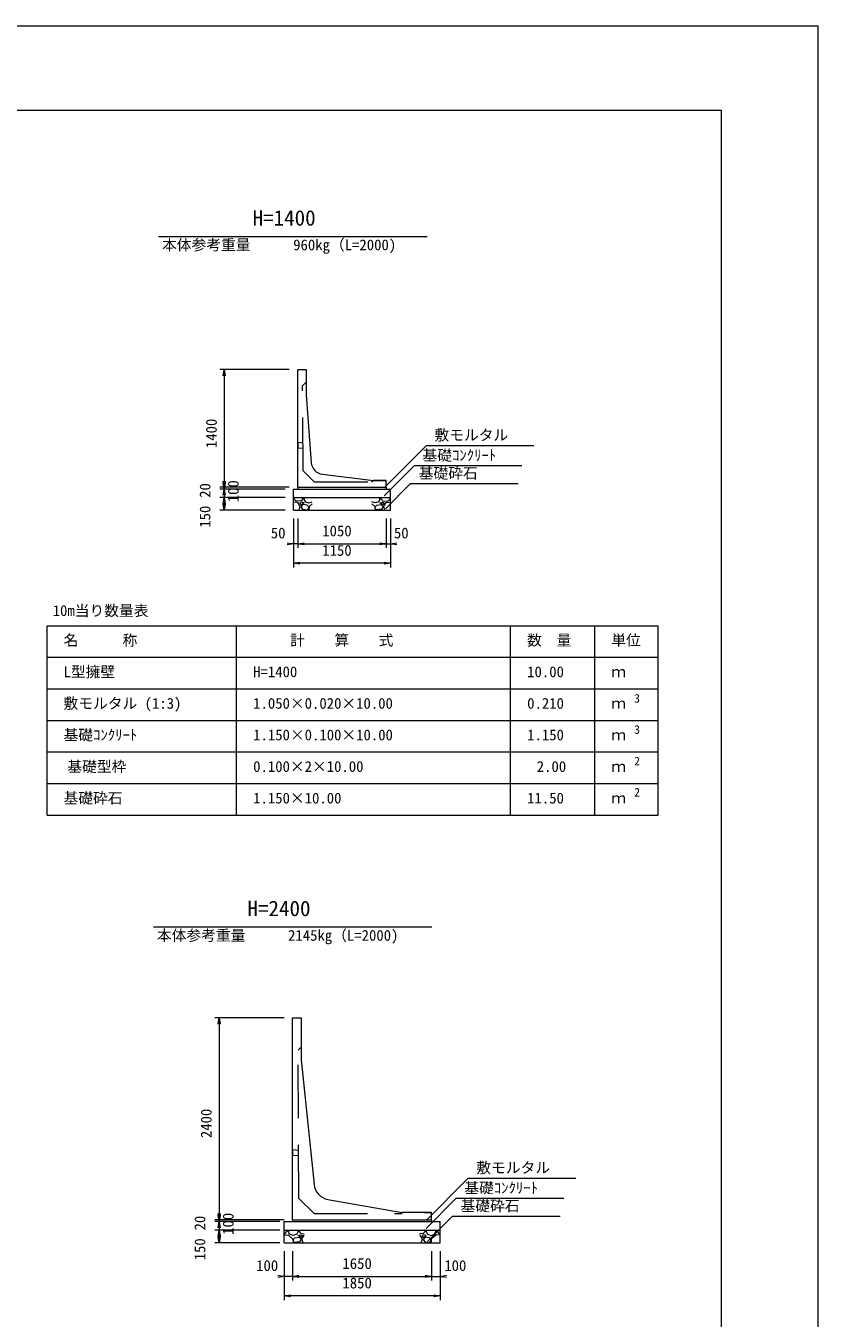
# Model space of a CAD drawing. Units: millimetres, scale not verified, with parts at other scales. Extents: x 0 to 84100, y 0 to 59400.
# Drawn here: x 65298 to 84100, y 28708 to 59400 of the extents above; entities that cross this region are included whole.
import ezdxf
from ezdxf.enums import TextEntityAlignment as Align

# ---------------------------------------------------------------- set-up
doc = ezdxf.new("R2010")
doc.units = ezdxf.units.MM
doc.header["$LTSCALE"] = 100
doc.linetypes.add('USER1', pattern=[19.05, 12.7, -6.35])
for name, color, linetype, lineweight in [('D-MTR-FRAM（材料表図枠）', 2, 'Continuous', 18), ('D-STR-DIM（寸法）', 7, 'Continuous', 18), ('D-STR-HTXT（旗揚げ）', 7, 'Continuous', 18), ('D-STR-STRn（構造物）', 7, 'Continuous', 18), ('D-STR（構造物外形線）', 1, 'Continuous', 18), ('D-TTL(外枠）', 2, 'Continuous', 18), ('DEFPOINTS_2', 8, 'Continuous', 18)]:
    doc.layers.add(name, color=color, linetype=linetype, lineweight=lineweight)
for name, color, linetype in [('D-MTR-TXT(文字列）', 7, 'Continuous'), ('D-MTR（材料表タイトル）', 7, 'Continuous'), ('D-STR-TXT（文字）', 7, 'Continuous'), ('D-TTL-TXT（文字）', 7, 'Continuous')]:
    doc.layers.add(name, color=color, linetype=linetype)
doc.styles.add('ＭＳ ゴシック', font='')
doc.styles.get('ＭＳ ゴシック').set_extended_font_data('MS Gothic')

msp = doc.modelspace()

# ---------------------------------------------------------------- linework, layer by layer
at = {"layer": 'D-MTR-FRAM（材料表図枠）'}
for p, q in [((65800, 45154.4), (80300, 45154.4)), ((65800, 40654.4), (65800, 45154.4)), ((70300, 40654.4), (70300, 45154.4)), ((76800, 40654.4), (76800, 45154.4)), ((78800, 41954.4), (78800, 45154.4)), ((78800, 40654.4), (78800, 45154.4)), ((80300, 40654.4), (80300, 45154.4)), ((65800, 44404.4), (80300, 44404.4)), ((65800, 43654.4), (80300, 43654.4)), ((65800, 42904.4), (80300, 42904.4)), ((65800, 42154.4), (80300, 42154.4)), ((65800, 41404.4), (80300, 41404.4)), ((65800, 40654.4), (80300, 40654.4))]:
    msp.add_line(p, q, dxfattribs=at)
at = {"layer": 'D-STR-DIM（寸法）'}
for p, q in [((71549.8, 51240), (69904.8, 51240)), ((69979.8, 51090), (70004.8, 51240)), ((70004.8, 51240), (70004.8, 51220)), ((70004.8, 51240), (70029.8, 51090)), ((70004.8, 51220), (70004.8, 48460)), ((70004.8, 48440), (69979.8, 48590)), ((70004.8, 48440), (69979.8, 48590)), ((70004.8, 48400), (69979.8, 48550)), ((70029.8, 48590), (70004.8, 48440)), ((70029.8, 48590), (70004.8, 48440)), ((70029.8, 48550), (70004.8, 48400)), ((71549.8, 48440), (69904.8, 48440)), ((71549.8, 48440), (69904.8, 48440)), ((71449.8, 48400), (69904.8, 48400)), ((71449.8, 48400), (69904.8, 48400)), ((71449.8, 48200), (69904.8, 48200)), ((71449.8, 48200), (69904.8, 48200)), ((69979.8, 48250), (70004.8, 48400)), ((69979.8, 48050), (70004.8, 48200)), ((69979.8, 48050), (70004.8, 48200)), ((70004.8, 48460), (70004.8, 48480)), ((70004.8, 48440), (70004.8, 48460)), ((70004.8, 48440), (70004.8, 48460)), ((70004.8, 48420), (70004.8, 48440)), ((70004.8, 48440), (70004.8, 48400)), ((70004.8, 48400), (70004.8, 48420)), ((70004.8, 48400), (70004.8, 48200)), ((70004.8, 48400), (70004.8, 48380)), ((70004.8, 48400), (70029.8, 48250)), ((70004.8, 48380), (70004.8, 48360)), ((70004.8, 48200), (70004.8, 48180)), ((70004.8, 48200), (70029.8, 48050)), ((70004.8, 48200), (70004.8, 48180)), ((70004.8, 48200), (70029.8, 48050)), ((71449.8, 47900), (69904.8, 47900)), ((70004.8, 47900), (69979.8, 48050)), ((70004.8, 48180), (70004.8, 47920)), ((70004.8, 48180), (70004.8, 48160)), ((70029.8, 48050), (70004.8, 47900)), ((70004.8, 47900), (70004.8, 47920)), ((71649.8, 47700), (71649.8, 46999.7)), ((71649.8, 47700), (71649.8, 46537.1)), ((71749.8, 47700), (71749.8, 46999.7)), ((71749.8, 47700), (71749.8, 46999.7)), ((73849.8, 47700), (73849.8, 46999.7)), ((73849.8, 47700), (73849.8, 46999.7)), ((73949.8, 47700), (73949.8, 46999.7)), ((73949.8, 47700), (73949.8, 46537.1)), ((71499.8, 47124.7), (71649.8, 47099.7)), ((71649.8, 47099.7), (71499.8, 47074.7)), ((71629.8, 47099.7), (71609.8, 47099.7)), ((71649.8, 47099.7), (71629.8, 47099.7)), ((71749.8, 47099.7), (71649.8, 47099.7)), ((71749.8, 47099.7), (71899.8, 47124.7)), ((71749.8, 47099.7), (71899.8, 47124.7)), ((71749.8, 47099.7), (71769.8, 47099.7)), ((71899.8, 47074.7), (71749.8, 47099.7)), ((71749.8, 47099.7), (71769.8, 47099.7)), ((71899.8, 47074.7), (71749.8, 47099.7)), ((71769.8, 47099.7), (71789.8, 47099.7)), ((71769.8, 47099.7), (73829.8, 47099.7)), ((73699.8, 47124.7), (73849.8, 47099.7)), ((73699.8, 47124.7), (73849.8, 47099.7)), ((73849.8, 47099.7), (73699.8, 47074.7)), ((73849.8, 47099.7), (73699.8, 47074.7)), ((73829.8, 47099.7), (73809.8, 47099.7)), ((73849.8, 47099.7), (73829.8, 47099.7)), ((73849.8, 47099.7), (73829.8, 47099.7)), ((73849.8, 47099.7), (73949.8, 47099.7)), ((73949.8, 47099.7), (74099.8, 47124.7)), ((73949.8, 47099.7), (73969.8, 47099.7)), ((74099.8, 47074.7), (73949.8, 47099.7)), ((73969.8, 47099.7), (73989.8, 47099.7)), ((71649.8, 46637.1), (71799.8, 46662.1)), ((73799.8, 46662.1), (73949.8, 46637.1)), ((71649.8, 46637.1), (71669.8, 46637.1)), ((71799.8, 46612.1), (71649.8, 46637.1)), ((73929.8, 46637.1), (71669.8, 46637.1)), ((73949.8, 46637.1), (73799.8, 46612.1)), ((73949.8, 46637.1), (73929.8, 46637.1)), ((71428.1, 35840.6), (69783.2, 35840.6)), ((69858.2, 35690.6), (69883.2, 35840.6)), ((69883.2, 35840.6), (69883.2, 35820.6)), ((69883.2, 35840.6), (69908.2, 35690.6)), ((69883.2, 35820.6), (69883.2, 31060.6)), ((71428.1, 31040.6), (69783.2, 31040.6)), ((71428.1, 31040.6), (69783.2, 31040.6)), ((71328.1, 31000.6), (69783.2, 31000.6)), ((71328.1, 31000.6), (69783.2, 31000.6)), ((69883.2, 31040.6), (69858.2, 31190.6)), ((69883.2, 31040.6), (69858.2, 31190.6)), ((69883.2, 31000.6), (69858.2, 31150.6)), ((69858.2, 30850.6), (69883.2, 31000.6)), ((69908.2, 31190.6), (69883.2, 31040.6)), ((69908.2, 31190.6), (69883.2, 31040.6)), ((69908.2, 31150.6), (69883.2, 31000.6)), ((69883.2, 31060.6), (69883.2, 31080.6)), ((69883.2, 31040.6), (69883.2, 31060.6)), ((69883.2, 31040.6), (69883.2, 31060.6)), ((69883.2, 31020.6), (69883.2, 31040.6)), ((69883.2, 31040.6), (69883.2, 31000.6)), ((69883.2, 31000.6), (69883.2, 31020.6)), ((69883.2, 31000.6), (69883.2, 30800.6)), ((69883.2, 31000.6), (69883.2, 30980.6)), ((69883.2, 31000.6), (69908.2, 30850.6)), ((71328.1, 30800.6), (69783.2, 30800.6)), ((71328.1, 30800.6), (69783.2, 30800.6)), ((69858.2, 30650.6), (69883.2, 30800.6)), ((69858.2, 30650.6), (69883.2, 30800.6)), ((69883.2, 30980.6), (69883.2, 30960.6)), ((69883.2, 30800.6), (69883.2, 30780.6)), ((69883.2, 30800.6), (69908.2, 30650.6)), ((69883.2, 30800.6), (69883.2, 30780.6)), ((69883.2, 30800.6), (69908.2, 30650.6)), ((69883.2, 30780.6), (69883.2, 30520.6)), ((69883.2, 30780.6), (69883.2, 30760.6)), ((71328.1, 30500.6), (69783.2, 30500.6)), ((69883.2, 30500.6), (69858.2, 30650.6)), ((69908.2, 30650.6), (69883.2, 30500.6)), ((69883.2, 30500.6), (69883.2, 30520.6)), ((71428.1, 30300.6), (71428.1, 29600.3)), ((71428.1, 30300.6), (71428.1, 29137.6)), ((71628.1, 30300.6), (71628.1, 29600.3)), ((71628.1, 30300.6), (71628.1, 29600.3)), ((74928.1, 30300.6), (74928.1, 29600.3)), ((74928.1, 30300.6), (74928.1, 29600.3)), ((75128.1, 30300.6), (75128.1, 29600.3)), ((75128.1, 30300.6), (75128.1, 29137.6)), ((71278.1, 29725.3), (71428.1, 29700.3)), ((71428.1, 29700.3), (71278.1, 29675.3)), ((71408.1, 29700.3), (71388.1, 29700.3)), ((71428.1, 29700.3), (71408.1, 29700.3)), ((71628.1, 29700.3), (71428.1, 29700.3)), ((71628.1, 29700.3), (71778.1, 29725.3)), ((71628.1, 29700.3), (71778.1, 29725.3)), ((71628.1, 29700.3), (71648.1, 29700.3)), ((71778.1, 29675.3), (71628.1, 29700.3)), ((71628.1, 29700.3), (71648.1, 29700.3)), ((71778.1, 29675.3), (71628.1, 29700.3)), ((71648.1, 29700.3), (71668.1, 29700.3)), ((71648.1, 29700.3), (74908.1, 29700.3)), ((74778.1, 29725.3), (74928.1, 29700.3)), ((74778.1, 29725.3), (74928.1, 29700.3)), ((74928.1, 29700.3), (74778.1, 29675.3)), ((74928.1, 29700.3), (74778.1, 29675.3)), ((74908.1, 29700.3), (74888.1, 29700.3)), ((74928.1, 29700.3), (74908.1, 29700.3)), ((74928.1, 29700.3), (74908.1, 29700.3)), ((74928.1, 29700.3), (75128.1, 29700.3)), ((75128.1, 29700.3), (75278.1, 29725.3)), ((75128.1, 29700.3), (75148.1, 29700.3)), ((75278.1, 29675.3), (75128.1, 29700.3)), ((75148.1, 29700.3), (75168.1, 29700.3)), ((71428.1, 29237.6), (71578.1, 29262.6)), ((71428.1, 29237.6), (71448.1, 29237.6)), ((71578.1, 29212.6), (71428.1, 29237.6)), ((75108.1, 29237.6), (71448.1, 29237.6)), ((74978.1, 29262.6), (75128.1, 29237.6)), ((75128.1, 29237.6), (74978.1, 29212.6)), ((75128.1, 29237.6), (75108.1, 29237.6))]:
    msp.add_line(p, q, dxfattribs=at)
at = {"layer": 'D-STR-HTXT（旗揚げ）'}
for p, q in [((68446.9, 54400), (74825.3, 54400)), ((73804.3, 48425.3), (74796, 49426.6)), ((77355.9, 49426.6), (74796, 49426.6)), ((73804.3, 48234.8), (74510.3, 48947.6)), ((77070.1, 48947.6), (74510.3, 48947.6)), ((73833.6, 47926.5), (74421.6, 48520.2)), ((76981.4, 48520.2), (74421.6, 48520.2)), ((68325.3, 38000.6), (74931, 38000.6)), ((74797, 31025.9), (75788.7, 32027.1)), ((78348.5, 32027.1), (75788.7, 32027.1)), ((74797, 30835.4), (75503, 31548.2)), ((78062.8, 31548.2), (75503, 31548.2)), ((74826.3, 30527.1), (75414.2, 31120.7)), ((77974, 31120.7), (75414.2, 31120.7))]:
    msp.add_line(p, q, dxfattribs=at)
at = {"layer": 'D-STR-STRn（構造物）'}
for p, q in [((71649.8, 48400), (73949.8, 48400)), ((71649.8, 47900), (71649.8, 48400)), ((71649.8, 48200), (73949.8, 48200)), ((71658.7, 48169.1), (71670.3, 48200)), ((71749.8, 48440), (71749.8, 48400)), ((71868.5, 48194.3), (71845.9, 48200)), ((71873.8, 48169.1), (71868.8, 48194.1)), ((71904, 48169.2), (71917.2, 48200)), ((73695.6, 48169.2), (73682.4, 48200)), ((73725.8, 48169.1), (73730.8, 48194.1)), ((73731.1, 48194.3), (73753.7, 48200)), ((73849.8, 48440), (73849.8, 48400)), ((73940.9, 48169.1), (73929.3, 48200)), ((73949.8, 47900), (73949.8, 48400)), ((71753.9, 48078.4), (71649.8, 48087)), ((71649.8, 47900), (73949.8, 47900)), ((71713.7, 48110.3), (71658.7, 48170.3)), ((71828.2, 48119.6), (71713.2, 48109.6)), ((71809.2, 47989.2), (71754.2, 48079.2)), ((71780.2, 47900), (71808.8, 47989.3)), ((71838.6, 48088.6), (71803.6, 48073.6)), ((71803.6, 48074.1), (71823.6, 48024.1)), ((71823.3, 48024.2), (71898.3, 48069.2)), ((71823.6, 47979.2), (71863.6, 47919.2)), ((71873.7, 48029.2), (71823.7, 47979.2)), ((71874, 48168.7), (71829, 48118.7)), ((71898.8, 48069.1), (71838.8, 48089.1)), ((71863.9, 47918.9), (71988.9, 47903.9)), ((71974.4, 48014.5), (71874.4, 48029.5)), ((71898.5, 48169.2), (71928.5, 48099.2)), ((71928.3, 48098.6), (72013.3, 48073.6)), ((72014.5, 47978.3), (71974.5, 48013.3)), ((71988.3, 47904), (72013.3, 47949)), ((72013.7, 47949.1), (72013.7, 47979.1)), ((72014.2, 48073.6), (72091.8, 48096.5)), ((72018.7, 47984.1), (72014.7, 47900)), ((72091.8, 48050.5), (72019.1, 47984.1)), ((73585.4, 48073.6), (73507.7, 48096.5)), ((73507.7, 48050.5), (73580.5, 47984.1)), ((73580.8, 47984.1), (73584.8, 47900)), ((73585.1, 47978.3), (73625.1, 48013.3)), ((73585.9, 47949.1), (73585.9, 47979.1)), ((73671.3, 48098.6), (73586.3, 48073.6)), ((73611.3, 47904), (73586.3, 47949)), ((73735.7, 47918.9), (73610.7, 47903.9)), ((73625.2, 48014.5), (73725.2, 48029.5)), ((73701, 48169.2), (73671, 48099.2)), ((73700.7, 48069.1), (73760.7, 48089.1)), ((73776.3, 48024.2), (73701.3, 48069.2)), ((73725.6, 48168.7), (73770.6, 48118.7)), ((73725.9, 48029.2), (73775.9, 47979.2)), ((73776, 47979.2), (73736, 47919.2)), ((73761, 48088.6), (73796, 48073.6)), ((73771.4, 48119.6), (73886.4, 48109.6)), ((73795.9, 48074.1), (73775.9, 48024.1)), ((73790.3, 47989.2), (73845.3, 48079.2)), ((73819.4, 47900), (73790.8, 47989.3)), ((73845.7, 48078.4), (73949.8, 48087)), ((73885.9, 48110.3), (73940.9, 48170.3)), ((71428.1, 30500.6), (71428.1, 31000.6)), ((71428.1, 31000.6), (75128.1, 31000.6)), ((71628.1, 31040.6), (71628.1, 31000.6)), ((74928.1, 31040.6), (74928.1, 31000.6)), ((75128.1, 30500.6), (75128.1, 31000.6)), ((71428.1, 30800.6), (75128.1, 30800.6)), ((71428.1, 30711.4), (71443, 30710.1)), ((71442.6, 30710.9), (71497.6, 30770.9)), ((71497.6, 30769.7), (71486, 30800.6)), ((71546.8, 30800.6), (71532.5, 30769.6)), ((71557.5, 30699.6), (71532.5, 30769.6)), ((71642.2, 30674.3), (71557.2, 30699.3)), ((71728, 30699.3), (71643, 30674.3)), ((71757.8, 30769.8), (71727.8, 30699.8)), ((71752.4, 30769.7), (71739.2, 30800.6)), ((71782.4, 30769.4), (71827.4, 30719.4)), ((71782.5, 30769.6), (71787.5, 30794.6)), ((71787.8, 30794.9), (71810.4, 30800.6)), ((71828, 30720.1), (71906.1, 30713.3)), ((74728.2, 30720.1), (74650.2, 30713.3)), ((74773.9, 30769.4), (74728.9, 30719.4)), ((74768.5, 30794.9), (74745.8, 30800.6)), ((74773.8, 30769.6), (74768.8, 30794.6)), ((74798.5, 30769.8), (74828.5, 30699.8)), ((74803.8, 30769.7), (74817.1, 30800.6)), ((74828.3, 30699.3), (74913.3, 30674.3)), ((74914.1, 30674.3), (74999.1, 30699.3)), ((74998.7, 30699.6), (75023.7, 30769.6)), ((75009.5, 30800.6), (75023.8, 30769.6)), ((75058.6, 30769.7), (75070.2, 30800.6)), ((75113.6, 30710.9), (75058.6, 30770.9)), ((75128.1, 30711.4), (75113.2, 30710.1)), ((71428.1, 30681.2), (71522.4, 30689.1)), ((71428.1, 30500.6), (75128.1, 30500.6)), ((71522.3, 30689.7), (71637.3, 30584.7)), ((71637.6, 30584.7), (71641.6, 30500.6)), ((71641.8, 30578.9), (71681.8, 30613.9)), ((71642.6, 30549.7), (71642.6, 30579.7)), ((71667.8, 30504.6), (71642.8, 30549.6)), ((71792.4, 30519.5), (71667.4, 30504.5)), ((71681.9, 30615), (71781.9, 30630)), ((71757.4, 30669.7), (71817.4, 30689.7)), ((71832.9, 30624.8), (71757.9, 30669.8)), ((71782.6, 30629.7), (71832.6, 30579.7)), ((71832.7, 30579.8), (71792.7, 30519.8)), ((71817.7, 30689.3), (71852.7, 30674.3)), ((71852.6, 30674.7), (71832.6, 30624.7)), ((71846.9, 30589.8), (71901.9, 30679.8)), ((71876, 30500.6), (71847.5, 30589.7)), ((71902.4, 30679.1), (71906.1, 30679.4)), ((74653.8, 30679.1), (74650.2, 30679.4)), ((74709.3, 30589.8), (74654.3, 30679.8)), ((74680.2, 30500.6), (74708.8, 30589.7)), ((74738.6, 30689.3), (74703.6, 30674.3)), ((74703.6, 30674.7), (74723.6, 30624.7)), ((74723.4, 30624.8), (74798.4, 30669.8)), ((74723.6, 30579.8), (74763.6, 30519.8)), ((74773.7, 30629.7), (74723.7, 30579.7)), ((74798.8, 30669.7), (74738.8, 30689.7)), ((74763.9, 30519.5), (74888.9, 30504.5)), ((74874.3, 30615), (74774.3, 30630)), ((74914.5, 30578.9), (74874.5, 30613.9)), ((74888.5, 30504.6), (74913.5, 30549.6)), ((74913.7, 30549.7), (74913.7, 30579.7)), ((74918.7, 30584.7), (74914.7, 30500.6)), ((75034, 30689.7), (74919, 30584.7)), ((75128.1, 30681.2), (75033.8, 30689.1))]:
    msp.add_line(p, q, dxfattribs=at)
at = {"layer": 'D-STR（構造物外形線）'}
for p, q in [((71749.8, 48440), (71749.8, 51240)), ((71749.8, 51240), (71949.8, 51240)), ((71949.8, 51240), (71949.8, 50640)), ((71949.8, 50640), (72071.3, 49025.1)), ((71749.8, 49510), (71749.8, 49370)), ((72333.8, 48749.9), (73549.8, 48600)), ((73849.8, 48600), (73549.8, 48600)), ((73549.8, 48600), (73849.8, 48600)), ((73849.8, 48440), (73849.8, 48600)), ((71749.8, 48440), (73849.8, 48440)), ((71628.1, 31040.6), (71628.1, 35840.6)), ((71628.1, 35840.6), (71828.1, 35840.6)), ((71828.1, 35840.6), (71828.1, 34840.6)), ((71828.1, 34840.6), (72136.8, 31881.1)), ((71628.1, 32710.2), (71628.1, 32570.2)), ((72465.8, 31528.6), (74228.1, 31220.6)), ((71628.1, 31040.6), (74928.1, 31040.6)), ((74928.1, 31220.6), (74228.1, 31220.6)), ((74756.6, 31220.6), (74928.1, 31220.6)), ((74928.1, 31040.6), (74928.1, 31220.6))]:
    msp.add_line(p, q, dxfattribs=at)
at = {"layer": 'D-STR（構造物外形線）', "linetype": 'USER1'}
for p, q in [((71949.8, 50940), (71859.8, 50850)), ((71879.8, 48830), (71859.8, 50850)), ((71749.8, 49510), (71860.7, 49500.2)), ((71749.8, 49370), (71862.1, 49380.7)), ((72139.8, 48570), (71879.8, 48830)), ((72139.8, 48570), (73497.8, 48570)), ((73497.8, 48570), (73549.8, 48600)), ((71828.1, 35140.6), (71758.1, 35070.6)), ((71778.1, 31550.6), (71758.1, 35070.6)), ((71628.1, 32710.2), (71771.5, 32700.2)), ((71628.1, 32570.2), (71772.2, 32580.2)), ((71778.1, 31550.6), (72138.1, 31190.6)), ((72138.1, 31190.6), (74228.1, 31190.6))]:
    msp.add_line(p, q, dxfattribs=at)
at = {"layer": 'D-STR（構造物外形線）'}
for centre, radius, start, end in [((72370.5, 49047.7), 300, 184.30447, 262.9716), ((72534.6, 31922.6), 400, 185.95411, 260.08725)]:
    msp.add_arc(centre, radius, start, end, dxfattribs=at)
at = {"layer": 'D-TTL(外枠）'}
for p, q in [((2300, 57400), (81800, 57400)), ((81800, 57400), (81800, 2000))]:
    msp.add_line(p, q, dxfattribs=at)
at = {"layer": 'DEFPOINTS_2'}
for p in [(0, 59400), (84100, 0)]:
    msp.add_line(p, (84100, 59400), dxfattribs=at)

# ---------------------------------------------------------------- texts
at = {"layer": 'D-MTR-TXT(文字列）', "style": 'ＭＳ ゴシック'}
for s, height, p in [('本体参考重量', 256.6, (68530, 53993.3)), ('960kg（L=2000)', 256.6, (71642, 53993.3)), ('名\u3000\u3000\u3000称', 256.6, (66192.3, 44604.4)), ('計\u3000\u3000算\u3000\u3000式', 256.6, (71570, 44604.4)), ('数\u3000量', 256.6, (77192.3, 44604.4)), ('単位', 256.6, (79192.3, 44604.4)), ('L型擁壁', 256.6, (66192.3, 43854.4)), ('H=1400', 256.6, (70692.3, 43854.4)), ('10.00', 256.6, (77195, 43854.4)), ('ｍ', 256.6, (79192.3, 43854.4)), ('敷モルタル (1:3)', 256.6, (66192.3, 43104.4)), ('1.050×0.020×10.00', 256.6, (70692.3, 43104.4)), ('0.210', 256.6, (77195, 43104.4)), ('ｍ', 256.6, (79192.3, 43104.4)), ('3', 205.3, (79732.5, 43264.4)), ('基礎ｺﾝｸﾘｰﾄ', 256.6, (66192.3, 42354.4)), ('1.150×0.100×10.00', 256.6, (70692.3, 42354.4)), ('1.150', 256.6, (77195, 42354.4)), ('3', 205.3, (79732.5, 42524.4)), ('ｍ', 256.6, (79192.3, 42354.4)), ('基礎型枠', 256.6, (66282.3, 41604.4)), ('0.100×2×10.00', 256.6, (70692.3, 41604.4)), ('2.00', 256.6, (77422.4, 41604.4)), ('ｍ', 256.6, (79192.3, 41604.4)), ('2', 205.3, (79732.5, 41774.4)), ('基礎砕石', 256.6, (66192.3, 40854.4)), ('1.150×10.00', 256.6, (70692.3, 40854.4)), ('11.50', 256.6, (77195, 40854.4)), ('2', 205.3, (79732.5, 41034.4)), ('ｍ', 256.6, (79192.3, 40854.4)), ('本体参考重量', 256.6, (68408.3, 37593.9)), ('2145kg（L=2000)', 256.6, (71520.3, 37593.9))]:
    msp.add_text(s, height=height, dxfattribs=at).set_placement(p, align=Align.BOTTOM_LEFT)
at = {"layer": 'D-MTR（材料表タイトル）', "style": 'ＭＳ ゴシック'}
msp.add_text('10m当り数量表', height=256.6, dxfattribs=at).set_placement((65934.2, 45307), align=Align.BOTTOM_LEFT)
at = {"layer": 'D-STR-DIM（寸法）', "style": 'ＭＳ ゴシック'}
for s, p in [('1400', (69904.8, 49371.9)), ('20', (69754.8, 48190.8)), ('100', (70425, 48085.6)), ('150', (69754.8, 47480.5)), ('2400', (69783.2, 32984)), ('20', (69633.2, 30791.4)), ('100', (70303.4, 30686.1)), ('150', (69633.2, 30081.1))]:
    msp.add_text(s, height=256.6, rotation=90, dxfattribs=at).set_placement(p, align=Align.BOTTOM_LEFT)
for s, p in [('50', (71110.3, 47151)), ('1050', (72331.6, 47199.7)), ('50', (74032.7, 47151)), ('1150', (72331.6, 46737.1)), ('100', (70762.5, 29751.6)), ('1650', (72810, 29800.3)), ('100', (75227.6, 29751.6)), ('1850', (72810, 29337.6))]:
    msp.add_text(s, height=256.6, dxfattribs=at).set_placement(p, align=Align.BOTTOM_LEFT)
at = {"layer": 'D-STR-TXT（文字）', "style": 'ＭＳ ゴシック'}
for s, p in [('敷モルタル', (74996, 49476.6)), ('基礎ｺﾝｸﾘｰﾄ', (74710.3, 48997.6)), ('基礎砕石', (74621.6, 48570.2)), ('敷モルタル', (75988.7, 32077.1)), ('基礎ｺﾝｸﾘｰﾄ', (75703, 31598.2)), ('基礎砕石', (75614.2, 31170.7))]:
    msp.add_text(s, height=256.6, dxfattribs=at).set_placement(p, align=Align.BOTTOM_LEFT)
at = {"layer": 'D-TTL-TXT（文字）', "style": 'ＭＳ ゴシック'}
for s, p in [('H=1400', (70678.7, 54544.9)), ('H=2400', (70557.1, 38145.5))]:
    msp.add_text(s, height=366.6, dxfattribs=at).set_placement(p, align=Align.BOTTOM_LEFT)

doc.saveas('drawing.dxf')
